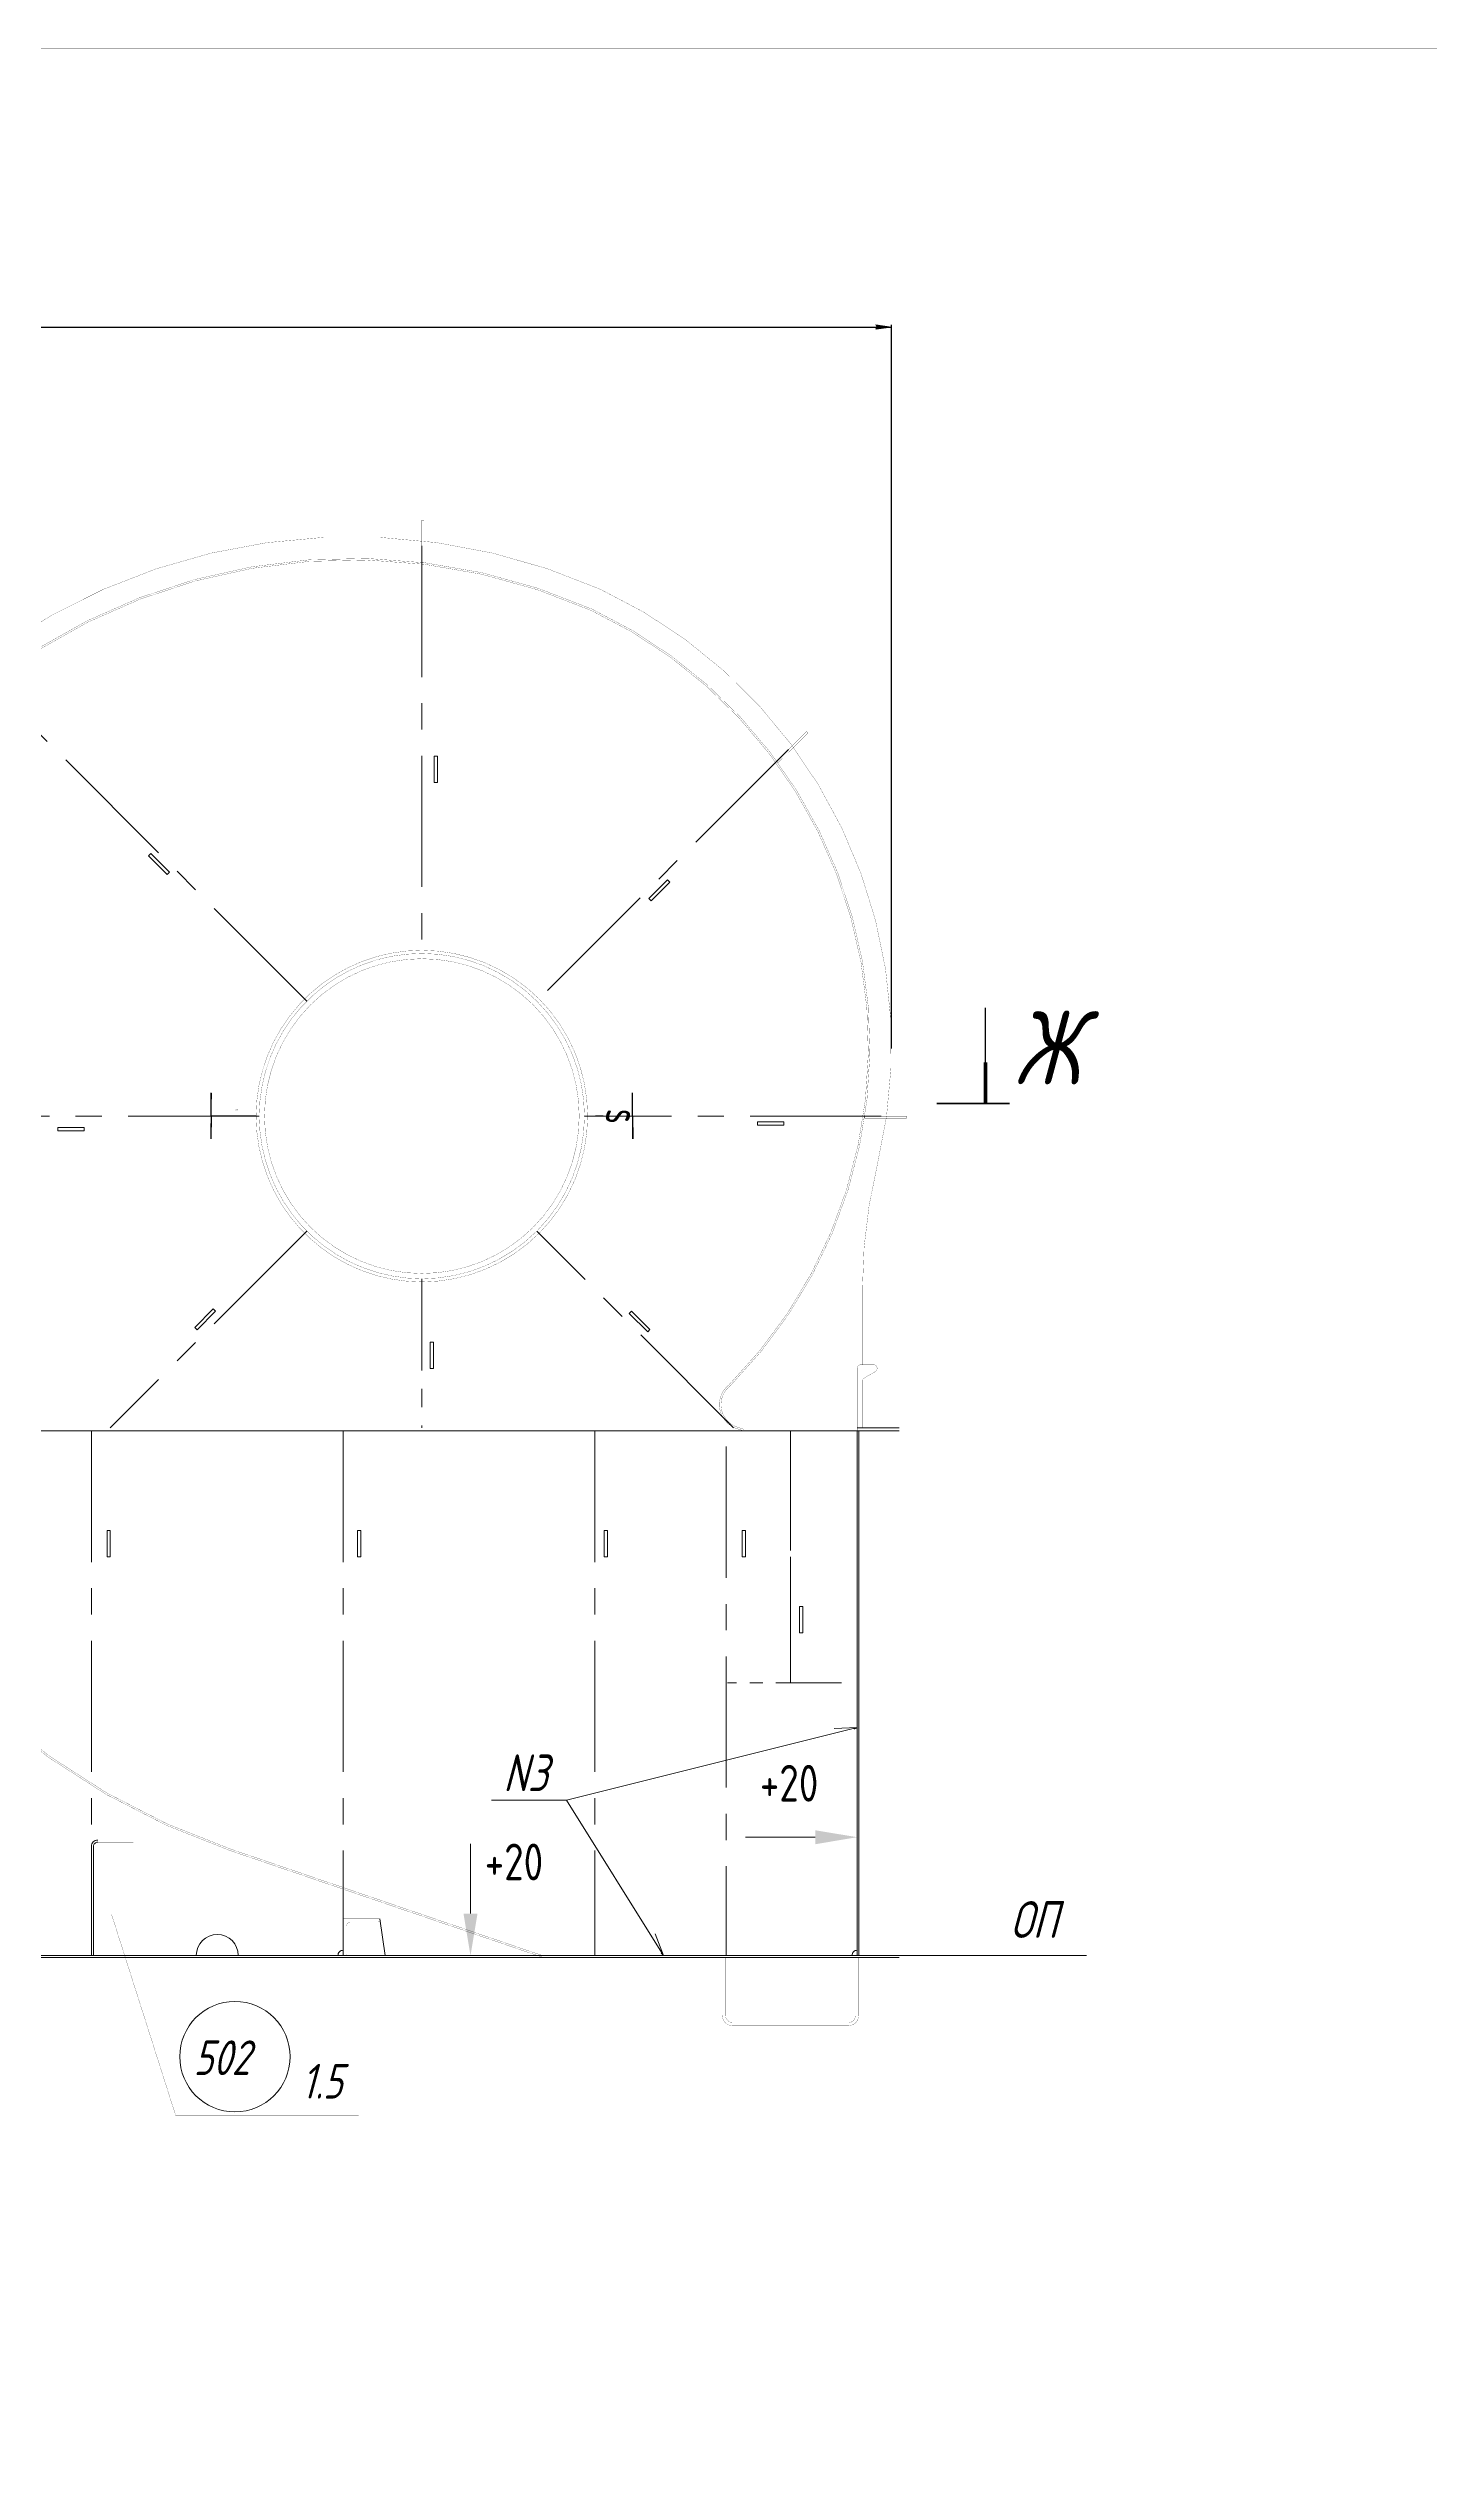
# Model space of a CAD drawing. Header units: millimetres. Extents: x 77380 to 135900, y -26587 to 17301.
# Drawn here: x 129667 to 130984, y 1765 to 4074 of the extents above; entities that cross this region are included whole.
import ezdxf

# ---------------------------------------------------------------- set-up
doc = ezdxf.new("R2010")
doc.units = ezdxf.units.MM
for name, pattern in [('K5LT32768', [0]), ('K5LT32770', [0]), ('K5LT32772', [0]), ('K5LT32776', [0]), ('K5LT32777', [0]), ('K5LT32779', [0]), ('K5LT32780', [0]), ('K5LT32782', [50, 37.5, -12.5]), ('K5LT32785', [200, 125, -25, 25, -25]), ('K5LT32790', [0]), ('K5LT32794', [0]), ('K5LT32796', [0]), ('K5LT32800', [100, 75, -25]), ('K5LT32802', [100, 62.5, -12.5, 12.5, -12.5]), ('K5LT32804', [50, 37.5, -12.5]), ('K5LT32806', [140, 87.5, -17.5, 17.5, -17.5]), ('K5LT32807', [850.2, 600, -125, 0.2, -125]), ('K5LT32831', [0]), ('K5LT32832', [0]), ('K5LT32833', [0]), ('K5LT32834', [0]), ('K5LT32835', [0]), ('K5LT32836', [0]), ('K5LT32837', [0]), ('K5LT_THIN', [0])]:
    doc.linetypes.add(name, pattern=pattern)
doc.layers.add('4001', color=7, linetype='Continuous')
doc.styles.add('KDIMTEXTSTYLE', font='GOST_AU.SHX', dxfattribs={"width": 0.96, "oblique": 15, "height": 5})
doc.styles.add('KTEXTSTYLE', font='GOST_AU.SHX', dxfattribs={"width": 0.96, "height": 5})
doc.dimstyles.new('KDIMSTYLE (1.00)', dxfattribs={"dimtxt": 5, "dimasz": 1, "dimexe": 2, "dimexo": 0, "dimgap": 1, "dimtad": 1, "dimtxsty": 'KDIMTEXTSTYLE', "dimsah": 1, "dimcen": 0, "dimdle": 1, "dimadec": 0, "dimazin": 0, "dimtfac": 0.667, "dimtmove": 0, "dimatfit": 3, "dimfxl": 1, "dimtvp": 1, "dimtolj": 1, "dimtzin": 0, "dimarcsym": 0})

# ---------------------------------------------------------------- blocks, each defined once
blk = doc.blocks.new('KDIMARROW_01')
blk.add_hatch(color=0).paths.add_polyline_path([(0, 0), (-15, 2), (-13.5, 0), (-15, -2)])
at = {"color": 0, "linetype": 'K5LT_THIN', "lineweight": 18}
for p, q in [((-13.5, 0), (-15, 2)), ((-15, 2), (0, 0)), ((0, 0), (-15, -2)), ((-15, -2), (-13.5, 0))]:
    blk.add_line(p, q, dxfattribs=at)
at = {"layer": '4001', "color": 0, "linetype": 'K5LT_THIN', "lineweight": 18}
blk.add_line((0, 0), (-1, 0), dxfattribs=at)
blk = doc.blocks.new('D56')
at = {"color": 0, "lineweight": -2}
for p, q in [((128205.6, 3131.3), (128205.6, 3810.9)), ((130470.8, 3121.5), (130470.8, 3810.9)), ((128206.6, 3808.9), (130469.8, 3808.9))]:
    blk.add_line(p, q, dxfattribs=at)
at = {"layer": 'Defpoints', "color": 0, "lineweight": 100}
for p in [(130470.8, 3808.9), (128205.6, 3131.3), (130470.8, 3121.5)]:
    blk.add_point(p, dxfattribs=at)
at = {"color": 0, "lineweight": -2, "rotation": 180}
blk.add_blockref('KDIMARROW_01', (128205.6, 3808.9), dxfattribs=at)
at = {"color": 0, "lineweight": -2}
blk.add_blockref('KDIMARROW_01', (130470.8, 3808.9), dxfattribs=at)
at = {"color": 7, "insert": (129327.8, 3827.6), "char_height": 5, "attachment_point": 5, "style": 'KDIMTEXTSTYLE'}
blk.add_mtext('\\A1;\\H35.0;\\W0.965;\\Q15;\\H35.0;\\W0.965;\\Q15;\\Q15;2265\\H35.0;\\W0.965;\\Q15;\\Q15;*', dxfattribs=at)
blk = doc.blocks.new('U232')
blk.add_hatch(color=7).paths.add_polyline_path([(129853.1, 17006.3), (129853.1, 16993), (129893.1, 16999.7)])
at = {"color": 7, "linetype": 'K5LT32831', "lineweight": 9}
blk.add_line((129853.1, 16999.7), (129786.6, 16999.7), dxfattribs=at)
blk = doc.blocks.new('U234')
blk.add_hatch(color=7).paths.add_polyline_path([(129517.8, 16926.9), (129531.2, 16926.9), (129524.5, 16886.9)])
at = {"color": 7, "linetype": 'K5LT32831', "lineweight": 9}
blk.add_line((129524.5, 16926.9), (129524.5, 16993.5), dxfattribs=at)
blk = doc.blocks.new('U246')
at = {"color": 2, "linetype": 'K5LT32836', "lineweight": 30, "true_color": 0xffff00}
for p, q in [((129679, 17687.1), (129678.9, 17709)), ((129636.1, 17686.9), (129679, 17687.1)), ((129679, 17687.1), (129679.1, 17665.2))]:
    blk.add_line(p, q, dxfattribs=at)
at = {"color": 2, "linetype": 'K5LT32837', "true_color": 0xffff00, "const_width": 1.12}
for points in [[(129678.9, 17709), (129678.9, 17694.1)], [(129636.1, 17686.9), (129651, 17687)], [(129679.1, 17665.2), (129679, 17680.1)]]:
    blk.add_lwpolyline(points, dxfattribs=at)
at = {"color": 7, "insert": (129686.5, 17693.6), "char_height": 2.5, "attachment_point": 1, "rotation": 269.6928, "style": 'KTEXTSTYLE'}
blk.add_mtext('\\H3.5;\\W0.965;\\Q15;\\Q0;\\W0.765;\\H33.07;{\\c65535;s}', dxfattribs=at)
blk = doc.blocks.new('U247')
at = {"true_color": 0xffff00}
blk.add_hatch(color=2, dxfattribs=at).paths.add_polyline_path([(129300.5, 17692.3), (129300.5, 17692.3), (129300.5, 17692.3), (129300.6, 17692.3), (129300.7, 17692.4), (129300.7, 17692.4), (129300.7, 17692.4), (129300.6, 17692.5), (129300.5, 17692.6), (129300.4, 17692.7), (129300.4, 17692.8), (129300.4, 17693.1), (129300.5, 17693.3), (129300.7, 17693.3), (129300.9, 17693.2), (129301.8, 17692.4), (129302, 17692.3), (129302.2, 17692.3), (129302.6, 17692.4), (129302.8, 17692.7), (129302.8, 17693), (129302.7, 17693.3), (129302.4, 17693.5), (129302.4, 17693.5), (129302.4, 17693.5), (129302.3, 17693.5), (129302.2, 17693.4), (129302.2, 17693.4), (129302.3, 17693.4), (129302.4, 17693.2), (129302.5, 17693), (129302.5, 17692.7), (129302.4, 17692.6), (129302.2, 17692.5), (129302, 17692.6), (129301.1, 17693.4), (129300.9, 17693.5), (129300.8, 17693.5), (129300.7, 17693.5), (129300.3, 17693.4), (129300.1, 17693.1), (129300.1, 17692.8), (129300.2, 17692.5)])
at = {"color": 2, "linetype": 'K5LT32836', "lineweight": 30, "true_color": 0xffff00}
for p, q in [((129277.3, 17687.1), (129277.4, 17709)), ((129277.3, 17687.1), (129277.1, 17665.2)), ((129320.1, 17686.9), (129277.3, 17687.1))]:
    blk.add_line(p, q, dxfattribs=at)
at = {"color": 2, "linetype": 'K5LT32837', "true_color": 0xffff00, "const_width": 1.12}
for points in [[(129277.4, 17709), (129277.3, 17694.1)], [(129277.1, 17665.2), (129277.2, 17680.1)], [(129320.1, 17686.9), (129305.2, 17687)]]:
    blk.add_lwpolyline(points, dxfattribs=at)
blk = doc.blocks.new('U254')
at = {"color": 7, "linetype": 'K5LT_THIN', "lineweight": 18}
for p, q in [((129616.1, 17034.9), (129708.4, 16886.9)), ((129708.4, 16886.9), (129706.2, 16890.3))]:
    blk.add_line(p, q, dxfattribs=at)
at = {"color": 7, "linetype": 'K5LT32835', "lineweight": 18}
for p, q in [((129706.3, 16889.2), (129707.1, 16889)), ((129706.3, 16889.2), (129706.3, 16889.2)), ((129706.3, 16889.1), (129706.3, 16889.2)), ((129706.3, 16889.1), (129707.1, 16889)), ((129706.4, 16889.3), (129707, 16889.1)), ((129706.4, 16889.1), (129706.4, 16889.3)), ((129706.4, 16889), (129706.5, 16889.3)), ((129706.4, 16889.1), (129707.1, 16888.9)), ((129706.4, 16889), (129707.2, 16888.8)), ((129706.5, 16889.4), (129706.9, 16889.3)), ((129706.5, 16888.9), (129706.6, 16889.4)), ((129706.5, 16888.9), (129706.6, 16889.4)), ((129706.5, 16889.3), (129707, 16889.2)), ((129706.5, 16888.9), (129707.2, 16888.7)), ((129706.6, 16888.8), (129706.7, 16889.5)), ((129706.6, 16888.8), (129706.8, 16889.5)), ((129706.6, 16889.4), (129706.9, 16889.3)), ((129706.6, 16888.8), (129707.3, 16888.7)), ((129706.7, 16889.4), (129706.8, 16889.4)), ((129706.7, 16888.7), (129706.8, 16889.4)), ((129706.7, 16888.7), (129706.9, 16889.3)), ((129706.7, 16888.7), (129707.3, 16888.6)), ((129706.8, 16889.5), (129706.8, 16889.5)), ((129706.8, 16888.6), (129706.9, 16889.2)), ((129706.8, 16888.6), (129707, 16889.2)), ((129706.8, 16888.6), (129707.4, 16888.5)), ((129706.8, 16888.6), (129707.4, 16888.4)), ((129706.9, 16888.5), (129707, 16889.1)), ((129706.9, 16888.4), (129707.1, 16889)), ((129706.9, 16888.5), (129707.5, 16888.3)), ((129707, 16888.4), (129707.1, 16888.9)), ((129707, 16888.3), (129707.2, 16888.8)), ((129707, 16888.4), (129707.5, 16888.3)), ((129707.1, 16888.3), (129707.2, 16888.8)), ((129707.1, 16888.3), (129707.6, 16888.2)), ((129707.1, 16888.2), (129707.6, 16888.1)), ((129707.2, 16888.2), (129707.3, 16888.7)), ((129707.2, 16888.2), (129707.3, 16888.6)), ((129707.2, 16888.1), (129707.7, 16888)), ((129707.3, 16888.1), (129707.4, 16888.5)), ((129707.3, 16888.1), (129707.4, 16888.5)), ((129707.3, 16888.1), (129707.7, 16888)), ((129707.4, 16888), (129707.5, 16888.4)), ((129707.4, 16887.9), (129707.5, 16888.3)), ((129707.4, 16888), (129707.8, 16887.9)), ((129707.5, 16887.9), (129707.5, 16888.2)), ((129707.5, 16887.8), (129707.6, 16888.2)), ((129707.5, 16887.9), (129707.8, 16887.8)), ((129707.5, 16887.8), (129707.9, 16887.7)), ((129707.6, 16887.8), (129707.6, 16888.1)), ((129707.6, 16887.7), (129707.7, 16888)), ((129707.6, 16887.7), (129707.9, 16887.7)), ((129707.7, 16887.7), (129707.7, 16887.9)), ((129707.7, 16887.6), (129707.8, 16887.9)), ((129707.7, 16887.6), (129708, 16887.6)), ((129707.8, 16887.6), (129707.8, 16887.8)), ((129707.8, 16887.5), (129707.9, 16887.7)), ((129707.8, 16887.6), (129708, 16887.5)), ((129707.8, 16887.5), (129708, 16887.4)), ((129707.9, 16887.4), (129707.9, 16887.6)), ((129707.9, 16887.4), (129708, 16887.6)), ((129707.9, 16887.4), (129708.1, 16887.4)), ((129708, 16887.3), (129708, 16887.5)), ((129708, 16887.3), (129708.1, 16887.4)), ((129708, 16887.3), (129708.1, 16887.3)), ((129708.1, 16887.2), (129708.1, 16887.3)), ((129708.1, 16887.2), (129708.2, 16887.2)), ((129708.1, 16887.2), (129708.2, 16887.2)), ((129708.2, 16887.1), (129708.2, 16887.2)), ((129708.2, 16887.1), (129708.2, 16887.1)), ((129708.2, 16887.1), (129708.3, 16887.1)), ((129708.3, 16887.1), (129708.3, 16887.1)), ((129708.3, 16887), (129708.3, 16887)), ((129708.3, 16887), (129708.3, 16887))]:
    blk.add_line(p, q, dxfattribs=at)
at = {"color": 7, "linetype": 'K5LT32835', "const_width": 0.18}
blk.add_lwpolyline([(129706.8, 16889.5), (129708.4, 16886.9), (129706.3, 16889.2)], close=True, dxfattribs=at)
blk = doc.blocks.new('U255')
at = {"color": 7, "linetype": 'K5LT_THIN', "lineweight": 18}
for p, q in [((129616.1, 17034.9), (129893.1, 17104.2)), ((129893.1, 17104.2), (129889.2, 17103.2))]:
    blk.add_line(p, q, dxfattribs=at)
at = {"color": 7, "linetype": 'K5LT32835', "lineweight": 18}
for p, q in [((129890.2, 17103.3), (129890.3, 17103.5)), ((129890.2, 17103.3), (129890.4, 17103.5)), ((129890.2, 17103.4), (129890.2, 17103.4)), ((129890.8, 17103.1), (129890.2, 17103.4)), ((129890.8, 17103.1), (129890.2, 17103.4)), ((129890.7, 17103), (129890.2, 17103.3)), ((129890.3, 17102.9), (129890.7, 17103.6)), ((129890.3, 17103.2), (129890.5, 17103.5)), ((129890.3, 17103.1), (129890.6, 17103.5)), ((129890.3, 17103), (129890.6, 17103.5)), ((129890.9, 17103.1), (129890.3, 17103.5)), ((129890.6, 17103), (129890.3, 17103.2)), ((129890.6, 17103), (129890.3, 17103.1)), ((129890.4, 17102.9), (129890.3, 17103)), ((129890.5, 17102.9), (129890.3, 17103)), ((129890.4, 17102.9), (129890.3, 17102.9)), ((129890.4, 17102.9), (129890.8, 17103.6)), ((129891, 17103.2), (129890.4, 17103.5)), ((129890.5, 17102.9), (129890.9, 17103.6)), ((129891.1, 17103.2), (129890.5, 17103.5)), ((129890.6, 17103), (129891, 17103.6)), ((129891.1, 17103.2), (129890.6, 17103.5)), ((129890.7, 17103), (129891.1, 17103.7)), ((129891.2, 17103.2), (129890.7, 17103.6)), ((129890.8, 17103.1), (129891.2, 17103.7)), ((129891.3, 17103.3), (129890.8, 17103.6)), ((129890.9, 17103.1), (129891.3, 17103.7)), ((129891.3, 17103.3), (129890.9, 17103.6)), ((129891.4, 17103.3), (129890.9, 17103.6)), ((129891, 17103.2), (129891.3, 17103.7)), ((129891.5, 17103.4), (129891, 17103.6)), ((129891.1, 17103.2), (129891.4, 17103.7)), ((129891.5, 17103.4), (129891.1, 17103.7)), ((129891.2, 17103.3), (129891.5, 17103.8)), ((129891.6, 17103.4), (129891.2, 17103.7)), ((129891.3, 17103.3), (129891.6, 17103.8)), ((129891.7, 17103.5), (129891.3, 17103.7)), ((129891.4, 17103.4), (129891.7, 17103.8)), ((129891.7, 17103.5), (129891.4, 17103.7)), ((129891.5, 17103.4), (129891.8, 17103.8)), ((129891.8, 17103.5), (129891.5, 17103.7)), ((129891.6, 17103.5), (129891.9, 17103.8)), ((129891.9, 17103.6), (129891.6, 17103.8)), ((129891.9, 17103.6), (129891.6, 17103.8)), ((129891.7, 17103.5), (129891.9, 17103.9)), ((129892, 17103.6), (129891.7, 17103.8)), ((129891.8, 17103.6), (129892, 17103.9)), ((129892.1, 17103.7), (129891.8, 17103.8)), ((129891.9, 17103.6), (129892.1, 17103.9)), ((129892.2, 17103.7), (129891.9, 17103.9)), ((129892, 17103.7), (129892.2, 17103.9)), ((129892.2, 17103.7), (129892, 17103.9)), ((129892.1, 17103.7), (129892.3, 17104)), ((129892.3, 17103.8), (129892.1, 17103.9)), ((129892.2, 17103.7), (129892.4, 17104)), ((129892.4, 17103.8), (129892.2, 17103.9)), ((129892.5, 17103.9), (129892.3, 17104)), ((129892.4, 17103.8), (129892.3, 17103.9)), ((129892.4, 17103.8), (129892.5, 17104)), ((129892.6, 17103.9), (129892.4, 17104)), ((129892.5, 17103.8), (129892.6, 17104)), ((129892.6, 17103.9), (129892.5, 17104)), ((129892.6, 17103.9), (129892.6, 17104)), ((129892.7, 17104), (129892.6, 17104)), ((129892.7, 17103.9), (129892.7, 17104.1)), ((129892.8, 17104), (129892.7, 17104.1)), ((129892.8, 17104), (129892.8, 17104.1)), ((129892.8, 17104), (129892.8, 17104.1)), ((129892.9, 17104), (129892.9, 17104.1)), ((129892.9, 17104.1), (129892.9, 17104.1)), ((129893, 17104.1), (129892.9, 17104.1)), ((129893, 17104.1), (129893, 17104.1)), ((129893.1, 17104.1), (129893, 17104.1)), ((129893.1, 17104.1), (129893.1, 17104.2))]:
    blk.add_line(p, q, dxfattribs=at)
at = {"color": 7, "linetype": 'K5LT32835', "const_width": 0.18}
blk.add_lwpolyline([(129890.2, 17103.4), (129893.1, 17104.2), (129890.4, 17102.9)], close=True, dxfattribs=at)
blk = doc.blocks.new('U265')
at = {"color": 2, "linetype": 'K5LT32782', "lineweight": 18, "true_color": 0xffff00}
for p, q in [((129490, 18029.9), (129493.1, 18029.9)), ((129490, 18004.8), (129490, 18029.9)), ((129493.1, 18029.9), (129493.1, 18004.8)), ((129493.1, 18004.8), (129490, 18004.8))]:
    blk.add_line(p, q, dxfattribs=at)
blk = doc.blocks.new('U266')
at = {"color": 2, "linetype": 'K5LT32782', "lineweight": 18, "true_color": 0xffff00}
for p, q in [((129486, 17471.5), (129489.1, 17471.5)), ((129486, 17446.4), (129486, 17471.5)), ((129489.1, 17471.5), (129489.1, 17446.4)), ((129489.1, 17446.4), (129486, 17446.4))]:
    blk.add_line(p, q, dxfattribs=at)
blk = doc.blocks.new('U267')
at = {"color": 2, "linetype": 'K5LT32782', "lineweight": 18, "true_color": 0xffff00}
for p, q in [((129178, 17292), (129181.1, 17292)), ((129178, 17266.9), (129178, 17292)), ((129181.1, 17292), (129181.1, 17266.9)), ((129181.1, 17266.9), (129178, 17266.9))]:
    blk.add_line(p, q, dxfattribs=at)
blk = doc.blocks.new('U268')
at = {"color": 2, "linetype": 'K5LT32782', "lineweight": 18, "true_color": 0xffff00}
for p, q in [((129416.9, 17292), (129420, 17292)), ((129416.9, 17266.9), (129416.9, 17292)), ((129420, 17292), (129420, 17266.9)), ((129420, 17266.9), (129416.9, 17266.9))]:
    blk.add_line(p, q, dxfattribs=at)
blk = doc.blocks.new('U269')
at = {"color": 2, "linetype": 'K5LT32782', "lineweight": 18, "true_color": 0xffff00}
for p, q in [((129652, 17292), (129655.1, 17292)), ((129652, 17266.9), (129652, 17292)), ((129655.1, 17292), (129655.1, 17266.9)), ((129655.1, 17266.9), (129652, 17266.9))]:
    blk.add_line(p, q, dxfattribs=at)
blk = doc.blocks.new('U270')
at = {"color": 2, "linetype": 'K5LT32782', "lineweight": 18, "true_color": 0xffff00}
for p, q in [((129783.5, 17292), (129786.6, 17292)), ((129783.5, 17266.9), (129783.5, 17292)), ((129786.6, 17292), (129786.6, 17266.9)), ((129786.6, 17266.9), (129783.5, 17266.9))]:
    blk.add_line(p, q, dxfattribs=at)
blk = doc.blocks.new('U277')
at = {"color": 2, "linetype": 'K5LT32782', "lineweight": 18, "true_color": 0xffff00}
for p, q in [((129131.1, 17673), (129131.1, 17676.2)), ((129131.1, 17676.2), (129156.2, 17676.2)), ((129156.2, 17673), (129131.1, 17673)), ((129156.2, 17676.2), (129156.2, 17673))]:
    blk.add_line(p, q, dxfattribs=at)
blk = doc.blocks.new('U278')
at = {"color": 2, "linetype": 'K5LT32782', "lineweight": 18, "true_color": 0xffff00}
for p, q in [((129798.1, 17678.3), (129798.1, 17681.5)), ((129798.1, 17681.5), (129823.2, 17681.5)), ((129823.2, 17678.3), (129798.1, 17678.3)), ((129823.2, 17681.5), (129823.2, 17678.3))]:
    blk.add_line(p, q, dxfattribs=at)
blk = doc.blocks.new('U279')
at = {"color": 2, "linetype": 'K5LT32782', "lineweight": 18, "true_color": 0xffff00}
for p, q in [((129675.7, 17498.9), (129677.9, 17501.1)), ((129693.4, 17481.2), (129675.7, 17498.9)), ((129677.9, 17501.1), (129695.6, 17483.4)), ((129695.6, 17483.4), (129693.4, 17481.2))]:
    blk.add_line(p, q, dxfattribs=at)
blk = doc.blocks.new('U280')
at = {"color": 2, "linetype": 'K5LT32782', "lineweight": 18, "true_color": 0xffff00}
for p, q in [((129261.6, 17485.4), (129279.3, 17503.1)), ((129263.8, 17483.2), (129261.6, 17485.4)), ((129281.5, 17500.9), (129263.8, 17483.2)), ((129279.3, 17503.1), (129281.5, 17500.9))]:
    blk.add_line(p, q, dxfattribs=at)
blk = doc.blocks.new('U281')
at = {"color": 2, "linetype": 'K5LT32782', "lineweight": 18, "true_color": 0xffff00}
for p, q in [((129217.7, 17934.9), (129219.9, 17937.1)), ((129235.4, 17917.2), (129217.7, 17934.9)), ((129219.9, 17937.1), (129237.6, 17919.4)), ((129237.6, 17919.4), (129235.4, 17917.2))]:
    blk.add_line(p, q, dxfattribs=at)
blk = doc.blocks.new('U284')
at = {"color": 2, "linetype": 'K5LT32782', "lineweight": 18, "true_color": 0xffff00}
for p, q in [((129694.6, 17894.4), (129712.3, 17912.1)), ((129714.5, 17909.9), (129696.8, 17892.2)), ((129712.3, 17912.1), (129714.5, 17909.9)), ((129696.8, 17892.2), (129694.6, 17894.4))]:
    blk.add_line(p, q, dxfattribs=at)
blk = doc.blocks.new('U298')
at = {"color": 7, "linetype": 'K5LT32780', "const_width": 0.18}
for points in [[(126945.3, 12764.4), (135355.3, 12764.4), (135355.3, 18704.4), (126945.3, 18704.4)], [(127145.3, 12814.4), (135305.3, 12814.4), (135305.3, 18654.4), (127145.3, 18654.4)]]:
    blk.add_lwpolyline(points, close=True, dxfattribs=at)
blk = doc.blocks.new('U302')
at = {"color": 7, "linetype": 'K5LT32834', "lineweight": 30}
blk.add_line((130015.3, 17699), (130015.3, 17790.1), dxfattribs=at)
at = {"color": 7, "linetype": 'K5LT32832', "lineweight": 60}
blk.add_line((130038.3, 17699), (129968.9, 17699), dxfattribs=at)
at = {"color": 7, "linetype": 'K5LT32833', "const_width": 3.54}
blk.add_lwpolyline([(130015.3, 17699), (130015.3, 17738.1)], dxfattribs=at)

msp = doc.modelspace()

# ---------------------------------------------------------------- linework, layer by layer
at = {"color": 1, "linetype": 'K5LT32785', "lineweight": 18, "true_color": 0xff0000}
for p, q in [((130023.163, 3600.335), (130023.163, 3211.936)), ((129913.564, 3166.536), (129599.164, 3480.935)), ((130372.665, 3406.436), (130132.765, 3166.536)), ((129868.163, 3056.935), (129213.163, 3056.935)), ((130461.163, 3056.935), (130178.163, 3056.935)), ((129913.565, 2947.335), (129726.165, 2759.935)), ((130320.164, 2759.935), (130132.764, 2947.335)), ((129708.163, 2756.935), (129708.163, 2366.935)), ((129948.163, 2756.935), (129948.163, 2256.935)), ((130188.163, 2756.935), (130188.163, 2256.935)), ((130313.163, 2741.935), (130313.163, 2256.935))]:
    msp.add_line(p, q, dxfattribs=at)
at = {"color": 5, "linetype": 'K5LT32807', "lineweight": 18, "true_color": 0x0000ff}
for p, q in [((130372.295, 3406.066), (130361.464, 3395.236)), ((130361.465, 3395.236), (130372.295, 3406.066))]:
    msp.add_line(p, q, dxfattribs=at)
at = {"color": 1, "linetype": 'K5LT32806', "lineweight": 18, "true_color": 0xff0000}
msp.add_line((130023.163, 2901.935), (130023.163, 2759.935), dxfattribs=at)
at = {"color": 6, "linetype": 'K5LT32776', "lineweight": 18, "true_color": 0xff00ff}
for p, q in [((130438.163, 2756.935), (128238.163, 2756.935)), ((130374.698, 2756.935), (130374.698, 2642.936))]:
    msp.add_line(p, q, dxfattribs=at)
at = {"color": 3, "linetype": 'K5LT32768', "lineweight": 18, "true_color": 0x00ff00}
for p, q in [((130438.162, 2759.935), (130478.162, 2759.935)), ((130438.162, 2756.935), (130478.162, 2756.935)), ((130438.163, 2256.935), (130438.163, 2756.935)), ((130438.163, 2256.935), (130438.163, 2756.935)), ((130439.663, 2256.935), (130439.663, 2756.935)), ((130478.163, 2256.935), (128198.163, 2256.935)), ((130478.163, 2254.936), (128198.163, 2254.936)), ((130438.163, 2256.935), (128238.163, 2256.935)), ((129710.163, 2256.935), (129748.063, 2256.935))]:
    msp.add_line(p, q, dxfattribs=at)
at = {"color": 2, "linetype": 'K5LT32770', "lineweight": 18, "true_color": 0xffff00}
for p, q in [((130374.663, 2636.936), (130374.663, 2516.935)), ((130383.097, 2589.46), (130386.228, 2589.46)), ((130386.228, 2589.46), (130386.228, 2564.411)), ((130386.228, 2564.411), (130383.097, 2564.411))]:
    msp.add_line(p, q, dxfattribs=at)
at = {"color": 7, "linetype": 'K5LT32780', "lineweight": 18}
for p, q in [((130383.097, 2564.411), (130383.097, 2589.46)), ((130161.178, 2404.922), (130089.496, 2404.922))]:
    msp.add_line(p, q, dxfattribs=at)
at = {"color": 1, "linetype": 'K5LT32802', "lineweight": 18, "true_color": 0xff0000}
msp.add_line((130423.163, 2516.935), (130314.663, 2516.935), dxfattribs=at)
at = {"color": 7, "linetype": 'K5LT_THIN', "lineweight": 18}
for p, q in [((130438.162, 2474.151), (130416.176, 2473.376)), ((129983.163, 2291.935), (129988.163, 2256.935)), ((130253.398, 2256.936), (130245.607, 2277.51))]:
    msp.add_line(p, q, dxfattribs=at)
at = {"color": 8, "linetype": 'K5LT32779', "lineweight": 18, "true_color": 0x808080}
for p, q in [((129708.163, 2256.935), (129708.163, 2361.008)), ((129710.163, 2256.935), (129710.163, 2361.008)), ((129710.163, 2355.036), (129710.163, 2256.935))]:
    msp.add_line(p, q, dxfattribs=at)
at = {"color": 1, "linetype": 'K5LT32772', "lineweight": 18, "true_color": 0xff0000}
msp.add_line((128023.189, 2256.935), (130656.89, 2256.935), dxfattribs=at)
at = {"color": 3, "linetype": 'K5LT32777', "true_color": 0x00ff00, "const_width": 0.18}
msp.add_lwpolyline([(128238.163, 2256.935), (128238.163, 2816.436, 0.41423792), (128234.663, 2819.935), (128233.163, 2819.935), (128233.163, 2892.309, 0.05960315), (128219.053, 3010.253, -0.35700911), (128482.446, 3558.765, -0.00501713), (128482.848, 3558.948, -0.31096461), (129134.711, 3436.46, 0.19978838), (129205.663, 3406.935), (129470.664, 3406.935, 0.19978334), (129541.617, 3436.462, -0.31089765), (130193.476, 3558.95, -0.00504742), (130193.88, 3558.765, -0.35700911), (130457.273, 3010.253, 0.05960327), (130443.163, 2892.308), (130443.163, 2819.935), (130441.663, 2819.935, 0.41423792), (130438.163, 2816.436), (130438.163, 2256.935)], format="xyb", dxfattribs=at)
at = {"color": 5, "linetype": 'K5LT32794', "true_color": 0x0000ff, "const_width": 0.18}
for points in [[(130023.163, 3584.935), (130023.163, 3624.935), (130025.163, 3624.935), (130025.163, 3584.935), (130023.163, 3584.935)], [(130361.413, 3395.258), (130389.848, 3423.391), (130391.254, 3421.969), (130362.819, 3393.836), (130361.413, 3395.258)], [(130445.163, 3056.935), (130485.163, 3056.935), (130485.163, 3054.936), (130445.163, 3054.936), (130445.163, 3056.935)]]:
    msp.add_lwpolyline(points, dxfattribs=at)
at = {"color": 6, "linetype": 'K5LT32800', "true_color": 0xff00ff, "const_width": 0.18}
for points in [[(130330.693, 2758.327), (130323.828, 2760.562, -0.59636959), (130316.768, 2799.518, 0.51915234), (130185.185, 3540.201, 0.41261207), (129441.79, 3255.641, 0.43745176), (129839.678, 2357.216), (130137.378, 2255.53)], [(130330.229, 2756.901), (130323.363, 2759.136, -0.59515202), (130315.763, 2800.635, 0.51908344), (130184.563, 3538.835, 0.41259846), (129443.163, 3255.036, 0.43744683), (129840.163, 2358.635), (130137.863, 2256.949)]]:
    msp.add_lwpolyline(points, format="xyb", dxfattribs=at)
at = {"color": 6, "linetype": 'K5LT32804', "true_color": 0xff00ff, "const_width": 0.18}
for points in [[(129865.163, 3056.935, -0.4142136), (130023.163, 3214.936, -0.41421333), (130181.163, 3056.935)], [(129868.163, 3056.935, -0.4142136), (130023.163, 3211.936, -0.41421332), (130178.163, 3056.935)], [(130181.163, 3056.936, -0.41421333), (130023.163, 2898.935, -0.4142136), (129865.163, 3056.935)], [(130178.163, 3056.936, -0.41421333), (130023.163, 2901.935, -0.4142136), (129868.163, 3056.935)]]:
    msp.add_lwpolyline(points, format="xyb", dxfattribs=at)
at = {"color": 3, "linetype": 'K5LT32777', "true_color": 0x00ff00, "const_width": 0.18}
msp.add_lwpolyline([(130173.163, 3056.935, 1), (129873.163, 3056.935, 1)], format="xyb", close=True, dxfattribs=at)
at = {"color": 1, "linetype": 'K5LT32796', "true_color": 0xff0000, "const_width": 0.18}
msp.add_lwpolyline([(130438.163, 2759.935), (130438.163, 2816.436, -0.41423792), (130441.663, 2819.935), (130453.663, 2819.935, -0.76735747), (130455.413, 2813.404), (130444.913, 2807.342, 0.2679376), (130443.163, 2804.311), (130443.163, 2759.935)], format="xyb", dxfattribs=at)
at = {"color": 8, "linetype": 'K5LT32779', "true_color": 0x808080, "const_width": 0.18}
msp.add_lwpolyline([(129714.163, 2367.008), (129748.09, 2367.008), (129748.09, 2365.008), (129714.163, 2365.008)], dxfattribs=at)
at = {"color": 1, "linetype": 'K5LT32772', "true_color": 0xff0000, "const_width": 0.18}
msp.add_lwpolyline([(129727.386, 2296.059), (129788.605, 2104.164), (129962.939, 2104.164)], dxfattribs=at)
at = {"color": 8, "linetype": 'K5LT32790', "true_color": 0x808080, "const_width": 0.18}
for points in [[(129951.163, 2258.435), (129951.163, 2284.435, -0.41421356), (129955.663, 2288.935), (129981.663, 2288.935, 0.41421356), (129983.163, 2290.435), (129983.163, 2291.935), (129948.163, 2291.935), (129948.163, 2256.935), (129949.663, 2256.935, 0.41421356)], [(130436.662, 2254.936), (130436.662, 2199.936, -0.41421356), (130429.662, 2192.936), (130319.662, 2192.936, -0.41421356), (130312.662, 2199.936), (130312.662, 2254.936), (130309.662, 2254.936), (130309.662, 2199.936, 0.41421356), (130319.662, 2189.936), (130429.662, 2189.936, 0.41421356), (130439.662, 2199.936), (130439.662, 2254.936)]]:
    msp.add_lwpolyline(points, format="xyb", close=True, dxfattribs=at)
at = {"color": 1, "linetype": 'K5LT32772', "lineweight": 18, "true_color": 0xff0000}
msp.add_circle((129844.965, 2160.524), 52.603, dxfattribs=at)
at = {"color": 8, "linetype": 'K5LT32779', "lineweight": 18, "true_color": 0x808080}
for centre, radius, start, end in [((129714.163, 2361.008), 6, 89.998352, 180.001648), ((129714.163, 2361.009), 3.999, 89.993202, 180.006805)]:
    msp.add_arc(centre, radius, start, end, dxfattribs=at)
at = {"color": 3, "linetype": 'K5LT32768', "lineweight": 18, "true_color": 0x00ff00}
for centre, radius, start, end in [((129828.163, 2256.935), 20, 0, 180), ((130438.163, 2256.935), 5, 89.999222, 179.99968)]:
    msp.add_arc(centre, radius, start, end, dxfattribs=at)
at = {"color": 3, "linetype": 'K5LT32777', "lineweight": 18, "true_color": 0x00ff00}
msp.add_arc((129948.163, 2256.935), 5, 89.99501, 179.996247, dxfattribs=at)

# ---------------------------------------------------------------- block references
for name in ['U298', 'U265', 'U281', 'U284', 'U302', 'U247', 'U246', 'U278', 'U277', 'U280', 'U279', 'U266', 'U267', 'U268', 'U269', 'U270', 'U255', 'U254', 'U234', 'U232']:
    msp.add_blockref(name, (545.046, -14630.011))

# ---------------------------------------------------------------- texts
at = {"color": 7, "char_height": 2.5, "attachment_point": 1, "style": 'KTEXTSTYLE'}
for s, insert in [('\\H3.5;\\W0.965;\\Q15;\\Q15;\\H70.00;Ж', (130587.723, 3157.185)), ('\\H3.5;\\W0.965;\\Q15;\\Q15;\\H35.00;N3', (130100.706, 2448.49)), ('\\H3.5;\\W0.965;\\Q15;\\Q0;\\H35.00;+20', (130345.373, 2438.597)), ('\\H3.5;\\W0.965;\\Q15;\\Q0;\\H35.00;+20', (130083.088, 2363.598)), ('\\H3.5;\\W0.965;\\Q15;\\Q15;\\H35.00;ОП', (130584.033, 2308.695)), ('\\H3.5;\\W0.965;\\Q15;\\Q15;\\H33.00;{\\c255;502}', (129805.463, 2176.024)), ('\\H3.5;\\W0.965;\\Q15;\\Q15;\\H33.00;{\\c255;1.5}', (129908.37, 2153.603))]:
    msp.add_mtext(s, dxfattribs=dict(at, insert=insert))

# ---------------------------------------------------------------- dimensions: what is measured, and where the dimension line sits
at = {"color": 7}
dim = msp.add_linear_dim(base=(130470.825, 3808.906), p1=(128205.559, 3131.313), p2=(130470.825, 3121.49), text='\\H35.0;\\W0.965;\\Q15;\\H35.0;\\W0.965;\\Q15;\\Q15;2265\\H35.0;\\W0.965;\\Q15;\\Q15;*', dimstyle='KDIMSTYLE (1.00)', override={"dimexo": 0, "dimblk1": 'KDIMARROW_01', "dimblk2": 'KDIMARROW_01', "dimse1": 0, "dimse2": 0, "dimclrt": 7, "dimtolj": 1}, dxfattribs=at)
dim.commit()
dim.dimension.update_dxf_attribs({"geometry": 'D56', "text_midpoint": (129327.825, 3808.906), "dimtype": 160})

doc.saveas('drawing.dxf')
